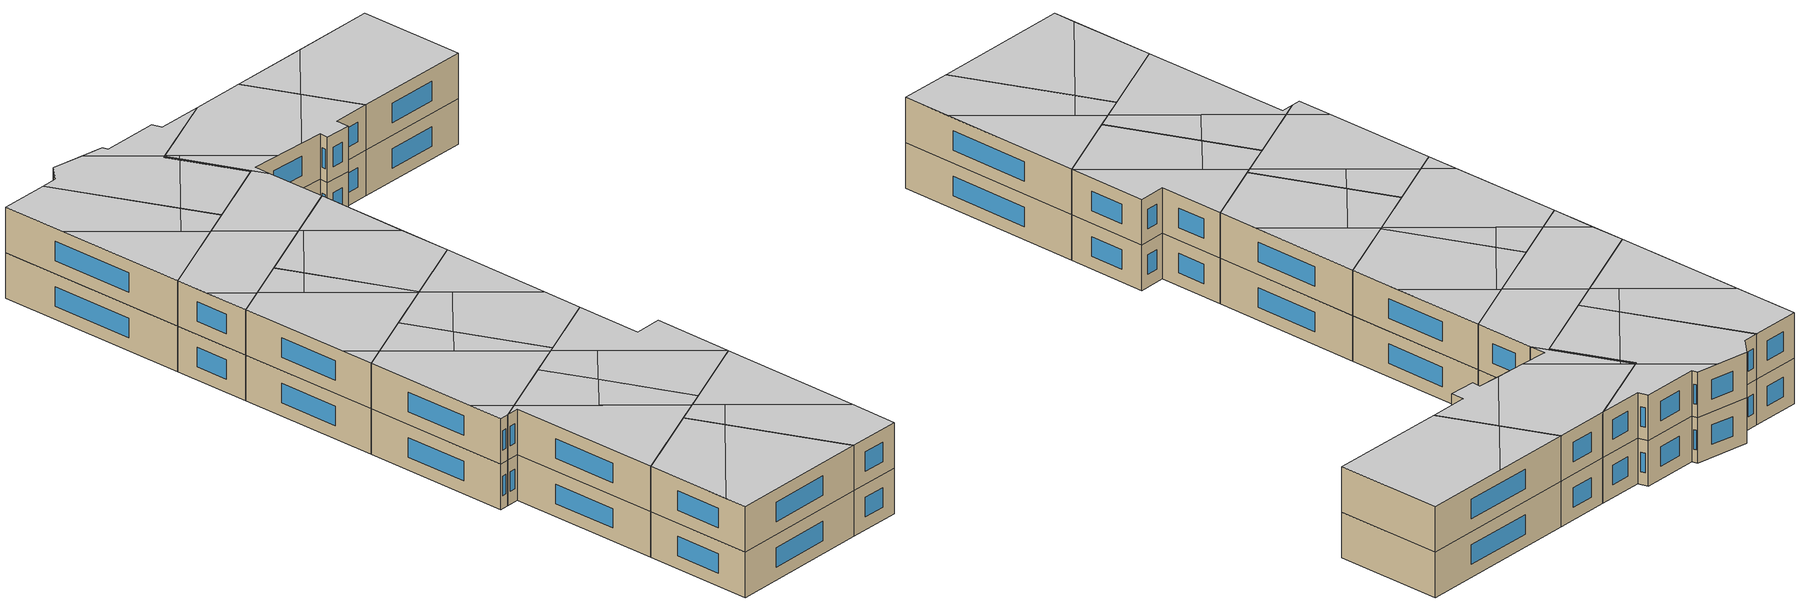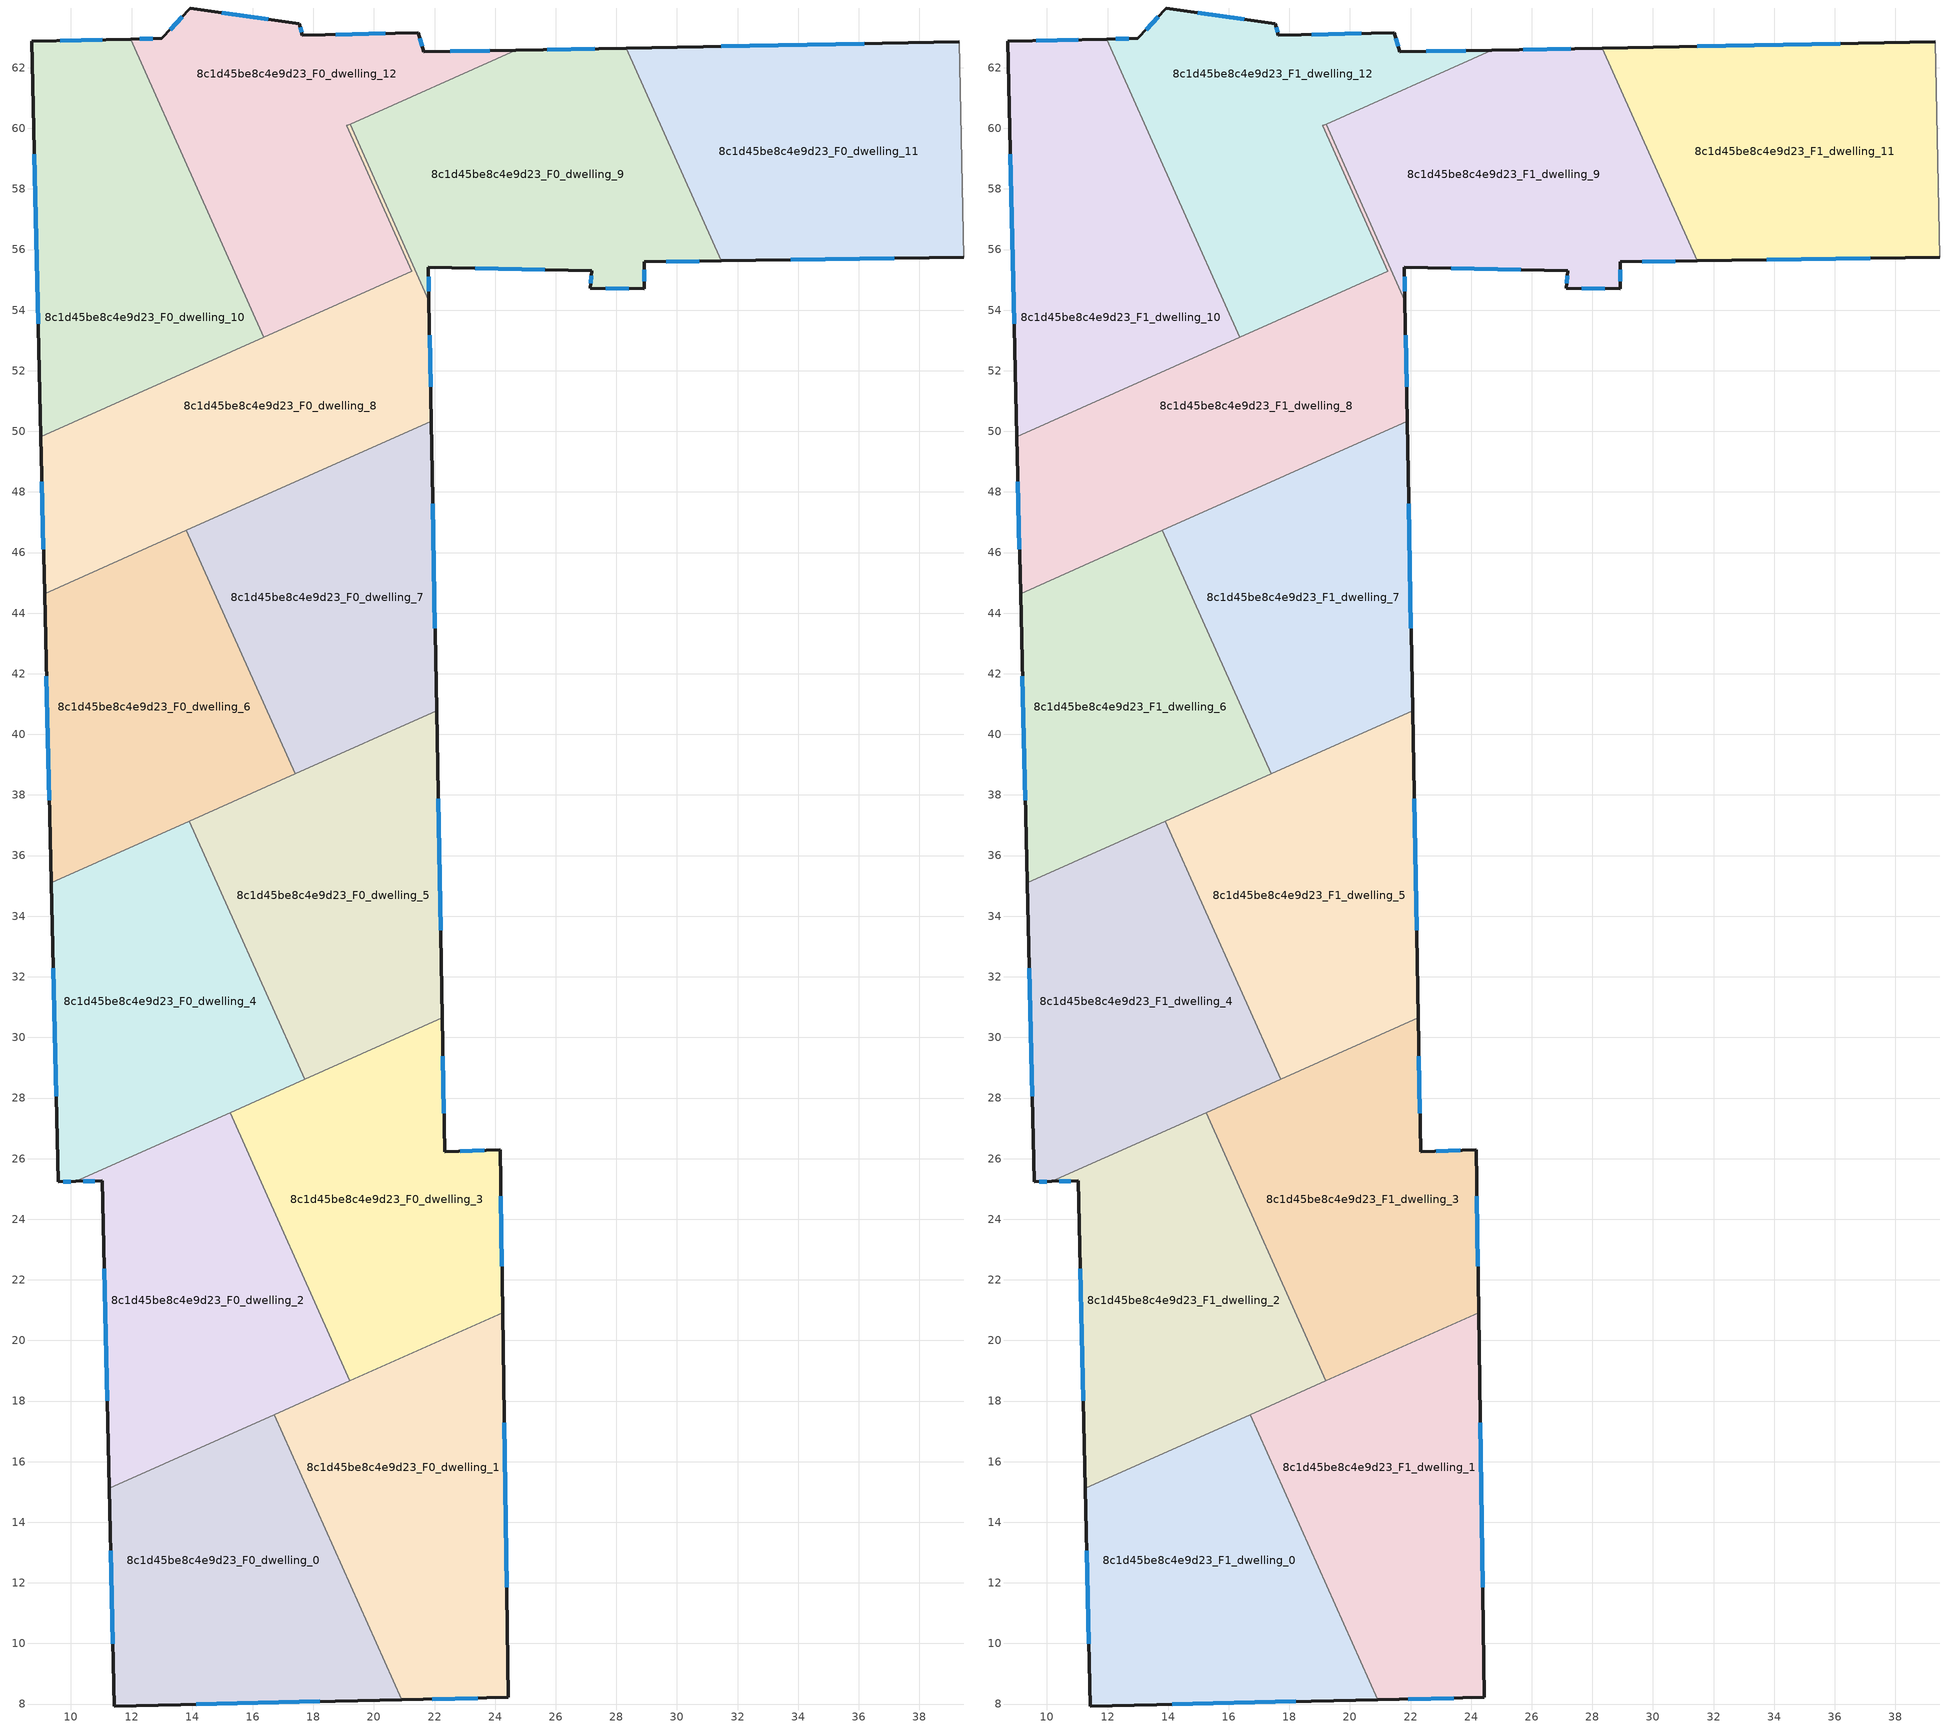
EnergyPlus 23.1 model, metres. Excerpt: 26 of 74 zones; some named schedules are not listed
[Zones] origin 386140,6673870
8c1d45be8c4e9d23_F0_dwelling_0
 floor ground (EU_floor_Construction): 16.71,17.55 20.91,8.14 11.43,7.93 11.27,15.12 z0
 wall outside (EU_wall_Construction): 11.27,15.12 11.43,7.93 20.91,8.14 z0:3
 wall to 8c1d45be8c4e9d23_F0_dwelling_1 (EU_wall_Construction): 20.91,8.14 16.71,17.55 z0:3
 wall to 8c1d45be8c4e9d23_F0_dwelling_2 (EU_wall_Construction): 16.71,17.55 11.27,15.12 z0:3
 window (EU_Window_Construction): 14.14,7.99 18.21,8.08 / 11.31,13.07 11.39,9.99 z0.86:2.14
8c1d45be8c4e9d23_F0_dwelling_1
 floor ground (EU_floor_Construction): 24.24,20.91 24.43,8.22 20.91,8.14 16.71,17.55 z0
 wall outside (EU_wall_Construction): 20.91,8.14 24.43,8.22 24.24,20.91 z0:3
 wall to 8c1d45be8c4e9d23_F0_dwelling_3 (EU_wall_Construction): 24.24,20.91 19.21,18.66 z0:3
 wall to 8c1d45be8c4e9d23_F0_dwelling_2 (EU_wall_Construction): 19.21,18.66 16.71,17.55 z0:3
 window (EU_Window_Construction): 21.92,8.17 23.43,8.2 / 24.38,11.85 24.3,17.29 z0.86:2.14
8c1d45be8c4e9d23_F0_dwelling_10
 floor ground (EU_floor_Construction): 11.97,62.95 16.37,53.1 9.01,49.82 8.71,62.87 z0
 wall outside (EU_wall_Construction): 11.97,62.95 8.71,62.87 9.01,49.82 z0:3
 wall to 8c1d45be8c4e9d23_F0_dwelling_12 (EU_wall_Construction): 16.37,53.1 11.97,62.95 z0:3
 wall to 8c1d45be8c4e9d23_F0_dwelling_8 (EU_wall_Construction): 9.01,49.82 16.37,53.1 z0:3
 window (EU_Window_Construction): 11.04,62.93 9.64,62.89 / 8.79,59.14 8.92,53.55 z0.86:2.14
8c1d45be8c4e9d23_F0_dwelling_11
 floor ground (EU_floor_Construction): 39.31,62.86 39.47,55.74 31.46,55.63 28.33,62.65 z0
 wall outside (EU_wall_Construction): 31.46,55.63 39.47,55.74 / 39.31,62.86 28.33,62.65 z0:3
 wall adiabatic (EU_wall_Construction): 39.47,55.74 39.31,62.86 z0:3
 wall to 8c1d45be8c4e9d23_F0_dwelling_9 (EU_wall_Construction): 28.33,62.65 31.46,55.63 z0:3
 window (EU_Window_Construction): 33.75,55.66 37.18,55.71 / 36.17,62.8 31.47,62.71 z0.86:2.14
8c1d45be8c4e9d23_F0_dwelling_12
 floor ground (EU_floor_Construction): 24.68,62.58 19.11,60.09 21.26,55.28 16.37,53.1 11.97,62.95 13,62.97 13.94,63.97 17.54,63.45 17.64,63.07 21.46,63.16 21.65,62.52 z0
 wall outside (EU_wall_Construction): 24.68,62.58 21.65,62.52 21.46,63.16 17.64,63.07 17.54,63.45 13.94,63.97 13,62.97 11.97,62.95 z0:3
 wall to 8c1d45be8c4e9d23_F0_dwelling_8 (EU_wall_Construction): 16.37,53.1 21.26,55.28 19.11,60.09 19.12,60.1 19.21,60.14 z0:3
 wall to 8c1d45be8c4e9d23_F0_dwelling_9 (EU_wall_Construction): 19.21,60.14 24.68,62.58 z0:3
 window (EU_Window_Construction): 21.6,62.7 21.52,62.97 / 23.82,62.56 22.52,62.54 / 12.71,62.96 12.27,62.95 / 13.67,63.69 13.27,63.25 / 16.51,63.6 14.97,63.82 / 17.61,63.18 17.57,63.34 / 20.37,63.13 18.73,63.09 z0.86:2.14
8c1d45be8c4e9d23_F0_dwelling_2
 floor ground (EU_floor_Construction): 15.25,27.52 19.21,18.66 11.27,15.12 11.03,25.26 10.16,25.25 z0
 wall outside (EU_wall_Construction): 10.16,25.25 11.03,25.26 11.27,15.12 z0:3
 wall to 8c1d45be8c4e9d23_F0_dwelling_3 (EU_wall_Construction): 19.21,18.66 15.25,27.52 z0:3
 wall to 8c1d45be8c4e9d23_F0_dwelling_4 (EU_wall_Construction): 15.25,27.52 10.16,25.25 z0:3
 window (EU_Window_Construction): 10.41,25.25 10.78,25.26 / 11.1,22.36 11.2,18.02 z0.86:2.14
8c1d45be8c4e9d23_F0_dwelling_3
 floor ground (EU_floor_Construction): 22.25,30.64 22.33,26.23 24.16,26.29 24.24,20.91 19.21,18.66 15.25,27.52 z0
 wall outside (EU_wall_Construction): 24.24,20.91 24.16,26.29 22.33,26.23 22.25,30.64 z0:3
 wall to 8c1d45be8c4e9d23_F0_dwelling_5 (EU_wall_Construction): 22.25,30.64 17.72,28.62 z0:3
 wall to 8c1d45be8c4e9d23_F0_dwelling_4 (EU_wall_Construction): 17.72,28.62 15.25,27.52 z0:3
 window (EU_Window_Construction): 22.31,27.49 22.27,29.38 / 23.64,26.27 22.85,26.24 / 24.22,22.45 24.19,24.75 z0.86:2.14
8c1d45be8c4e9d23_F0_dwelling_4
 floor ground (EU_floor_Construction): 13.91,37.14 17.72,28.62 10.16,25.25 9.58,25.23 9.35,35.1 z0
 wall outside (EU_wall_Construction): 9.35,35.1 9.58,25.23 10.16,25.25 z0:3
 wall to 8c1d45be8c4e9d23_F0_dwelling_5 (EU_wall_Construction): 17.72,28.62 13.91,37.14 z0:3
 wall to 8c1d45be8c4e9d23_F0_dwelling_6 (EU_wall_Construction): 13.91,37.14 9.35,35.1 z0:3
 window (EU_Window_Construction): 9.74,25.24 10,25.24 / 9.41,32.28 9.51,28.05 z0.86:2.14
8c1d45be8c4e9d23_F0_dwelling_5
 floor ground (EU_floor_Construction): 22.07,40.78 22.25,30.64 17.72,28.62 13.91,37.14 z0
 wall outside (EU_wall_Construction): 22.25,30.64 22.07,40.78 z0:3
 wall to 8c1d45be8c4e9d23_F0_dwelling_7 (EU_wall_Construction): 22.07,40.78 17.4,38.69 z0:3
 wall to 8c1d45be8c4e9d23_F0_dwelling_6 (EU_wall_Construction): 17.4,38.69 13.91,37.14 z0:3
 window (EU_Window_Construction): 22.2,33.54 22.12,37.88 z0.86:2.14
8c1d45be8c4e9d23_F0_dwelling_6
 floor ground (EU_floor_Construction): 13.81,46.73 17.4,38.69 9.35,35.1 9.13,44.64 z0
 wall outside (EU_wall_Construction): 9.13,44.64 9.35,35.1 z0:3
 wall to 8c1d45be8c4e9d23_F0_dwelling_7 (EU_wall_Construction): 17.4,38.69 13.81,46.73 z0:3
 wall to 8c1d45be8c4e9d23_F0_dwelling_8 (EU_wall_Construction): 13.81,46.73 9.13,44.64 z0:3
 window (EU_Window_Construction): 9.19,41.91 9.29,37.82 z0.86:2.14
8c1d45be8c4e9d23_F0_dwelling_7
 floor ground (EU_floor_Construction): 21.89,50.34 22.07,40.78 17.4,38.69 13.81,46.73 z0
 wall outside (EU_wall_Construction): 22.07,40.78 21.89,50.34 z0:3
 wall to 8c1d45be8c4e9d23_F0_dwelling_8 (EU_wall_Construction): 21.89,50.34 13.81,46.73 z0:3
 window (EU_Window_Construction): 22.02,43.51 21.94,47.6 z0.86:2.14
8c1d45be8c4e9d23_F0_dwelling_8
 floor ground (EU_floor_Construction): 19.21,60.14 21.82,54.3 21.89,50.34 9.13,44.64 9.01,49.82 21.26,55.28 19.11,60.09 19.12,60.1 z0
 wall outside (EU_wall_Construction): 9.01,49.82 9.13,44.64 / 21.89,50.34 21.82,54.3 z0:3
 wall to 8c1d45be8c4e9d23_F0_dwelling_9 (EU_wall_Construction): 21.82,54.3 19.21,60.14 z0:3
 window (EU_Window_Construction): 9.04,48.34 9.09,46.12 / 21.87,51.47 21.84,53.17 z0.86:2.14
8c1d45be8c4e9d23_F0_dwelling_9
 floor ground (EU_floor_Construction): 28.33,62.65 31.46,55.63 28.92,55.59 28.92,54.7 27.15,54.72 27.18,55.3 21.8,55.42 21.82,54.3 19.21,60.14 24.68,62.58 z0
 wall outside (EU_wall_Construction): 28.33,62.65 24.68,62.58 / 21.82,54.3 21.8,55.42 27.18,55.3 27.15,54.72 28.92,54.7 28.92,55.59 31.46,55.63 z0:3
 window (EU_Window_Construction): 27.29,62.63 25.72,62.6 / 29.64,55.6 30.73,55.62 / 28.92,54.96 28.92,55.34 / 27.65,54.72 28.42,54.71 / 27.17,55.14 27.16,54.89 / 23.34,55.39 25.64,55.34 / 21.81,54.62 21.8,55.1 z0.86:2.14
8c1d45be8c4e9d23_F1_dwelling_0
 floor to 8c1d45be8c4e9d23_F0_dwelling_0 (EU_floor_Construction): 16.71,17.55 20.91,8.14 11.43,7.93 11.27,15.12 z3
 wall outside (EU_wall_Construction): 11.27,15.12 11.43,7.93 20.91,8.14 z3:6
 wall to 8c1d45be8c4e9d23_F1_dwelling_1 (EU_wall_Construction): 20.91,8.14 16.71,17.55 z3:6
 wall to 8c1d45be8c4e9d23_F1_dwelling_2 (EU_wall_Construction): 16.71,17.55 11.27,15.12 z3:6
 window (EU_Window_Construction): 14.14,7.99 18.21,8.08 / 11.31,13.07 11.39,9.99 z3.86:5.14
 ceiling to 8c1d45be8c4e9d23_F2_dwelling_10 (EU_floor_Construction): 20.91,8.14 17.75,15.24 11.4,9.39 11.43,7.93 z6
 ceiling adiabatic (EU_roof_Construction): 17.75,15.24 16.71,17.55 11.27,15.12 11.4,9.39 z6
8c1d45be8c4e9d23_F1_dwelling_1
 floor to 8c1d45be8c4e9d23_F0_dwelling_1 (EU_floor_Construction): 24.24,20.91 24.43,8.22 20.91,8.14 16.71,17.55 z3
 wall outside (EU_wall_Construction): 20.91,8.14 24.43,8.22 24.24,20.91 z3:6
 wall to 8c1d45be8c4e9d23_F1_dwelling_3 (EU_wall_Construction): 24.24,20.91 19.21,18.66 z3:6
 wall to 8c1d45be8c4e9d23_F1_dwelling_2 (EU_wall_Construction): 19.21,18.66 16.71,17.55 z3:6
 window (EU_Window_Construction): 21.92,8.17 23.43,8.2 / 24.38,11.85 24.3,17.29 z3.86:5.14
 ceiling to 8c1d45be8c4e9d23_F2_dwelling_8 (EU_floor_Construction): 24.38,11.43 24.24,20.91 18.15,18.19 z6
 ceiling to 8c1d45be8c4e9d23_F2_dwelling_10 (EU_floor_Construction): 24.43,8.22 24.38,11.43 19.44,16.8 17.75,15.24 20.91,8.14 z6
 ceiling adiabatic (EU_roof_Construction): 19.44,16.8 18.15,18.19 16.71,17.55 17.75,15.24 z6
8c1d45be8c4e9d23_F1_dwelling_10
 floor to 8c1d45be8c4e9d23_F0_dwelling_10 (EU_floor_Construction): 11.97,62.95 16.37,53.1 9.01,49.82 8.71,62.87 z3
 wall outside (EU_wall_Construction): 11.97,62.95 8.71,62.87 9.01,49.82 z3:6
 wall to 8c1d45be8c4e9d23_F1_dwelling_12 (EU_wall_Construction): 16.37,53.1 11.97,62.95 z3:6
 wall to 8c1d45be8c4e9d23_F1_dwelling_8 (EU_wall_Construction): 9.01,49.82 16.37,53.1 z3:6
 window (EU_Window_Construction): 11.04,62.93 9.64,62.89 / 8.79,59.14 8.92,53.55 z3.86:5.14
 ceiling to 8c1d45be8c4e9d23_F2_dwelling_3 (EU_floor_Construction): 15.35,55.38 11.97,62.95 8.71,62.87 8.81,58.53 13.38,53.57 z6
 ceiling to 8c1d45be8c4e9d23_F2_dwelling_2 (EU_floor_Construction): 16.37,53.1 15.35,55.38 13.38,53.57 14.56,52.29 z6
 ceiling adiabatic (EU_roof_Construction): 14.56,52.29 8.81,58.53 9.01,49.82 z6
8c1d45be8c4e9d23_F1_dwelling_11
 floor to 8c1d45be8c4e9d23_F0_dwelling_11 (EU_floor_Construction): 39.31,62.86 39.47,55.74 31.46,55.63 28.33,62.65 z3
 wall outside (EU_wall_Construction): 31.46,55.63 39.47,55.74 / 39.31,62.86 28.33,62.65 z3:6
 wall adiabatic (EU_wall_Construction): 39.47,55.74 39.31,62.86 z3:6
 wall to 8c1d45be8c4e9d23_F1_dwelling_9 (EU_wall_Construction): 28.33,62.65 31.46,55.63 z3:6
 window (EU_Window_Construction): 33.75,55.66 37.18,55.71 / 36.17,62.8 31.47,62.71 z3.86:5.14
 ceiling to 8c1d45be8c4e9d23_F2_dwelling_0 (EU_floor_Construction): 39.47,55.74 39.31,62.86 33.67,62.75 29.85,59.23 31.46,55.63 z6
 ceiling to 8c1d45be8c4e9d23_F2_dwelling_1 (EU_floor_Construction): 33.67,62.75 28.33,62.65 29.85,59.23 z6
8c1d45be8c4e9d23_F1_dwelling_12
 floor to 8c1d45be8c4e9d23_F0_dwelling_12 (EU_floor_Construction): 24.68,62.58 19.11,60.09 21.26,55.28 16.37,53.1 11.97,62.95 13,62.97 13.94,63.97 17.54,63.45 17.64,63.07 21.46,63.16 21.65,62.52 z3
 wall outside (EU_wall_Construction): 24.68,62.58 21.65,62.52 21.46,63.16 17.64,63.07 17.54,63.45 13.94,63.97 13,62.97 11.97,62.95 z3:6
 wall to 8c1d45be8c4e9d23_F1_dwelling_8 (EU_wall_Construction): 16.37,53.1 21.26,55.28 19.11,60.09 19.12,60.1 19.21,60.14 z3:6
 wall to 8c1d45be8c4e9d23_F1_dwelling_9 (EU_wall_Construction): 19.21,60.14 24.68,62.58 z3:6
 window (EU_Window_Construction): 21.6,62.7 21.52,62.97 / 23.82,62.56 22.52,62.54 / 12.71,62.96 12.27,62.95 / 13.67,63.69 13.27,63.25 / 16.51,63.6 14.97,63.82 / 17.61,63.18 17.57,63.34 / 20.37,63.13 18.73,63.09 z3.86:5.14
 ceiling to 8c1d45be8c4e9d23_F2_dwelling_3 (EU_floor_Construction): 19.5,59.21 19.11,60.09 19.26,60.16 16.03,63.67 13.94,63.97 13,62.97 11.97,62.95 15.35,55.38 z6
 ceiling to 8c1d45be8c4e9d23_F2_dwelling_2 (EU_floor_Construction): 21.26,55.28 19.5,59.21 15.35,55.38 16.37,53.1 z6
 ceiling to 8c1d45be8c4e9d23_F2_dwelling_1 (EU_floor_Construction): 24.68,62.58 21.65,62.52 21.46,63.16 17.64,63.07 17.54,63.45 16.03,63.67 19.26,60.16 z6
8c1d45be8c4e9d23_F1_dwelling_2
 floor to 8c1d45be8c4e9d23_F0_dwelling_2 (EU_floor_Construction): 15.25,27.52 19.21,18.66 11.27,15.12 11.03,25.26 10.16,25.25 z3
 wall outside (EU_wall_Construction): 10.16,25.25 11.03,25.26 11.27,15.12 z3:6
 wall to 8c1d45be8c4e9d23_F1_dwelling_3 (EU_wall_Construction): 19.21,18.66 15.25,27.52 z3:6
 wall to 8c1d45be8c4e9d23_F1_dwelling_4 (EU_wall_Construction): 15.25,27.52 10.16,25.25 z3:6
 window (EU_Window_Construction): 10.41,25.25 10.78,25.26 / 11.1,22.36 11.2,18.02 z3.86:5.14
 ceiling adiabatic (EU_roof_Construction): 18.15,18.19 11.22,25.72 10.16,25.25 11.03,25.26 11.27,15.12 z6
 ceiling to 8c1d45be8c4e9d23_F2_dwelling_9 (EU_floor_Construction): 16.74,24.19 15.25,27.52 11.22,25.72 14.51,22.14 z6
 ceiling to 8c1d45be8c4e9d23_F2_dwelling_8 (EU_floor_Construction): 19.21,18.66 16.74,24.19 14.51,22.14 18.15,18.19 z6
8c1d45be8c4e9d23_F1_dwelling_3
 floor to 8c1d45be8c4e9d23_F0_dwelling_3 (EU_floor_Construction): 22.25,30.64 22.33,26.23 24.16,26.29 24.24,20.91 19.21,18.66 15.25,27.52 z3
 wall outside (EU_wall_Construction): 24.24,20.91 24.16,26.29 22.33,26.23 22.25,30.64 z3:6
 wall to 8c1d45be8c4e9d23_F1_dwelling_5 (EU_wall_Construction): 22.25,30.64 17.72,28.62 z3:6
 wall to 8c1d45be8c4e9d23_F1_dwelling_4 (EU_wall_Construction): 17.72,28.62 15.25,27.52 z3:6
 window (EU_Window_Construction): 22.31,27.49 22.27,29.38 / 23.64,26.27 22.85,26.24 / 24.22,22.45 24.19,24.75 z3.86:5.14
 ceiling to 8c1d45be8c4e9d23_F2_dwelling_6 (EU_floor_Construction): 24.24,21.01 24.16,26.29 22.33,26.23 22.25,30.64 17.37,28.46 z6
 ceiling to 8c1d45be8c4e9d23_F2_dwelling_8 (EU_floor_Construction): 24.24,20.91 24.24,21.01 19.21,26.47 16.74,24.19 19.21,18.66 z6
 ceiling to 8c1d45be8c4e9d23_F2_dwelling_9 (EU_floor_Construction): 19.21,26.47 17.37,28.46 15.25,27.52 16.74,24.19 z6
8c1d45be8c4e9d23_F1_dwelling_4
 floor to 8c1d45be8c4e9d23_F0_dwelling_4 (EU_floor_Construction): 13.91,37.14 17.72,28.62 10.16,25.25 9.58,25.23 9.35,35.1 z3
 wall outside (EU_wall_Construction): 9.35,35.1 9.58,25.23 10.16,25.25 z3:6
 wall to 8c1d45be8c4e9d23_F1_dwelling_5 (EU_wall_Construction): 17.72,28.62 13.91,37.14 z3:6
 wall to 8c1d45be8c4e9d23_F1_dwelling_6 (EU_wall_Construction): 13.91,37.14 9.35,35.1 z3:6
 window (EU_Window_Construction): 9.74,25.24 10,25.24 / 9.41,32.28 9.51,28.05 z3.86:5.14
 ceiling to 8c1d45be8c4e9d23_F2_dwelling_9 (EU_floor_Construction): 17.37,28.46 10.7,35.7 9.35,35.1 9.52,27.56 11.22,25.72 z6
 ceiling to 8c1d45be8c4e9d23_F2_dwelling_7 (EU_floor_Construction): 15.27,34.1 13.91,37.14 10.7,35.7 13.6,32.56 z6
 ceiling to 8c1d45be8c4e9d23_F2_dwelling_6 (EU_floor_Construction): 17.72,28.62 15.27,34.1 13.6,32.56 17.37,28.46 z6
 ceiling to 8c1d45be8c4e9d23_F2_dwelling_11 (EU_floor_Construction): 11.22,25.72 9.52,27.56 9.58,25.23 10.16,25.25 z6
8c1d45be8c4e9d23_F1_dwelling_5
 floor to 8c1d45be8c4e9d23_F0_dwelling_5 (EU_floor_Construction): 22.07,40.78 22.25,30.64 17.72,28.62 13.91,37.14 z3
 wall outside (EU_wall_Construction): 22.25,30.64 22.07,40.78 z3:6
 wall to 8c1d45be8c4e9d23_F1_dwelling_7 (EU_wall_Construction): 22.07,40.78 17.4,38.69 z3:6
 wall to 8c1d45be8c4e9d23_F1_dwelling_6 (EU_wall_Construction): 17.4,38.69 13.91,37.14 z3:6
 window (EU_Window_Construction): 22.2,33.54 22.12,37.88 z3.86:5.14
 ceiling to 8c1d45be8c4e9d23_F2_dwelling_6 (EU_floor_Construction): 22.25,30.64 22.2,33.34 18.64,37.2 15.27,34.1 17.72,28.62 z6
 ceiling to 8c1d45be8c4e9d23_F2_dwelling_4 (EU_floor_Construction): 22.2,33.34 22.06,40.77 17.31,38.65 z6
 ceiling to 8c1d45be8c4e9d23_F2_dwelling_7 (EU_floor_Construction): 18.64,37.2 17.31,38.65 13.91,37.14 15.27,34.1 z6
8c1d45be8c4e9d23_F1_dwelling_6
 floor to 8c1d45be8c4e9d23_F0_dwelling_6 (EU_floor_Construction): 13.81,46.73 17.4,38.69 9.35,35.1 9.13,44.64 z3
 wall outside (EU_wall_Construction): 9.13,44.64 9.35,35.1 z3:6
 wall to 8c1d45be8c4e9d23_F1_dwelling_7 (EU_wall_Construction): 17.4,38.69 13.81,46.73 z3:6
 wall to 8c1d45be8c4e9d23_F1_dwelling_8 (EU_wall_Construction): 13.81,46.73 9.13,44.64 z3:6
 window (EU_Window_Construction): 9.19,41.91 9.29,37.82 z3.86:5.14
 ceiling to 8c1d45be8c4e9d23_F2_dwelling_7 (EU_floor_Construction): 17.31,38.65 11.01,45.48 9.13,44.64 9.3,37.22 10.7,35.7 z6
 ceiling to 8c1d45be8c4e9d23_F2_dwelling_9 (EU_floor_Construction): 10.7,35.7 9.3,37.22 9.35,35.1 z6
 ceiling to 8c1d45be8c4e9d23_F2_dwelling_4 (EU_floor_Construction): 17.4,38.69 14.57,45.05 12.86,43.47 17.31,38.65 z6
 ceiling adiabatic (EU_roof_Construction): 14.57,45.05 13.81,46.73 11.01,45.48 12.86,43.47 z6
8c1d45be8c4e9d23_F1_dwelling_7
 floor to 8c1d45be8c4e9d23_F0_dwelling_7 (EU_floor_Construction): 21.89,50.34 22.07,40.78 17.4,38.69 13.81,46.73 z3
 wall outside (EU_wall_Construction): 22.07,40.78 21.89,50.34 z3:6
 wall to 8c1d45be8c4e9d23_F1_dwelling_8 (EU_wall_Construction): 21.89,50.34 13.81,46.73 z3:6
 window (EU_Window_Construction): 22.02,43.51 21.94,47.6 z3.86:5.14
 ceiling to 8c1d45be8c4e9d23_F2_dwelling_4 (EU_floor_Construction): 22.06,40.77 22,44.22 18.17,48.37 14.57,45.05 17.4,38.69 z6
 ceiling to 8c1d45be8c4e9d23_F2_dwelling_5 (EU_floor_Construction): 18.17,48.37 17.97,48.59 13.81,46.73 14.57,45.05 z6
 ceiling to 8c1d45be8c4e9d23_F2_dwelling_2 (EU_floor_Construction): 22,44.22 21.89,50.34 17.97,48.59 z6
8c1d45be8c4e9d23_F1_dwelling_8
 floor to 8c1d45be8c4e9d23_F0_dwelling_8 (EU_floor_Construction): 19.21,60.14 21.82,54.3 21.89,50.34 9.13,44.64 9.01,49.82 21.26,55.28 19.11,60.09 19.12,60.1 z3
 wall outside (EU_wall_Construction): 9.01,49.82 9.13,44.64 / 21.89,50.34 21.82,54.3 z3:6
 wall to 8c1d45be8c4e9d23_F1_dwelling_9 (EU_wall_Construction): 21.82,54.3 19.21,60.14 z3:6
 window (EU_Window_Construction): 9.04,48.34 9.09,46.12 / 21.87,51.47 21.84,53.17 z3.86:5.14
 ceiling to 8c1d45be8c4e9d23_F2_dwelling_5 (EU_floor_Construction): 17.97,48.59 14.56,52.29 9.01,49.82 9.06,47.6 11.01,45.48 z6
 ceiling to 8c1d45be8c4e9d23_F2_dwelling_2 (EU_floor_Construction): 21.89,50.34 21.82,54.3 19.59,59.29 19.5,59.21 21.26,55.28 14.56,52.29 17.97,48.59 z6
 ceiling to 8c1d45be8c4e9d23_F2_dwelling_7 (EU_floor_Construction): 11.01,45.48 9.06,47.6 9.13,44.64 z6
 ceiling to 8c1d45be8c4e9d23_F2_dwelling_3 (EU_floor_Construction): 19.59,59.29 19.21,60.14 19.11,60.09 19.5,59.21 z6
8c1d45be8c4e9d23_F1_dwelling_9
 floor to 8c1d45be8c4e9d23_F0_dwelling_9 (EU_floor_Construction): 28.33,62.65 31.46,55.63 28.92,55.59 28.92,54.7 27.15,54.72 27.18,55.3 21.8,55.42 21.82,54.3 19.21,60.14 24.68,62.58 z3
 wall outside (EU_wall_Construction): 28.33,62.65 24.68,62.58 / 21.82,54.3 21.8,55.42 27.18,55.3 27.15,54.72 28.92,54.7 28.92,55.59 31.46,55.63 z3:6
 window (EU_Window_Construction): 27.29,62.63 25.72,62.6 / 29.64,55.6 30.73,55.62 / 28.92,54.96 28.92,55.34 / 27.65,54.72 28.42,54.71 / 27.17,55.14 27.16,54.89 / 23.34,55.39 25.64,55.34 / 21.81,54.62 21.8,55.1 z3.86:5.14
 ceiling to 8c1d45be8c4e9d23_F2_dwelling_1 (EU_floor_Construction): 29.85,59.23 28.33,62.65 24.68,62.58 19.26,60.16 23.67,55.38 25.63,55.34 z6
 ceiling to 8c1d45be8c4e9d23_F2_dwelling_0 (EU_floor_Construction): 31.46,55.63 29.85,59.23 25.63,55.34 27.18,55.3 27.15,54.72 28.92,54.7 28.92,55.59 z6
 ceiling to 8c1d45be8c4e9d23_F2_dwelling_2 (EU_floor_Construction): 23.67,55.38 19.85,59.53 19.59,59.29 21.82,54.3 21.8,55.42 z6
 ceiling to 8c1d45be8c4e9d23_F2_dwelling_3 (EU_floor_Construction): 19.85,59.53 19.26,60.16 19.21,60.14 19.59,59.29 z6
[Building]
EU S2 Campaign: North Axis=0; Terrain=City; Solar Distribution=FullExterior
[Site:Location]
Helsinki-Vantaa.AP: Latitude=60.317; Longitude=24.963; Time Zone=2; Elevation=54.6
[SizingPeriod:WeatherFileDays]
AnnualSizingPeriod: Begin Month=1; Begin Day of Month=1; End Month=12; End Day of Month=31; Day of Week for Start Day=Monday; Use Weather File Daylight Saving Period=No; Use Weather File Rain and Snow Indicators=No
[MATERIAL]
EU_InternalMass_Material: Roughness=MediumRough; Thickness=0.1; Conductivity=1; Density=1800; Specific Heat=900; Thermal Absorptance=0.9; Solar Absorptance=0.7; Visible Absorptance=0.7
[MATERIAL:NOMASS] Roughness=MediumRough; Thermal Absorptance=0.9; Solar Absorptance=0.7; Visible Absorptance=0.7
Name | Thermal Resistance
EU_wall_NoMass | 1.10183
EU_roof_NoMass; EU_floor_NoMass | 1.70606
[WINDOWMATERIAL:SIMPLEGLAZINGSYSTEM]
EU_Window_SimpleGlazing: UFactor=3.11035; Solar Heat Gain Coefficient=0.8; Visible Transmittance=0.8
[CONSTRUCTION]
EU_wall_Construction: EU_wall_NoMass
EU_roof_Construction: EU_roof_NoMass
EU_floor_Construction: EU_floor_NoMass
EU_Window_Construction: EU_Window_SimpleGlazing
EU_InternalMass_Construction: EU_InternalMass_Material
[ZONE] Type=1; Multiplier=1; Ceiling Height=autocalculate; Floor Area=autocalculate; Part of Total Floor Area=Yes
Name | Volume
8c1d45be8c4e9d23_F0_dwelling_0; 8c1d45be8c4e9d23_F1_dwelling_0 | 194.412
8c1d45be8c4e9d23_F0_dwelling_1; 8c1d45be8c4e9d23_F1_dwelling_1 | 194.404
8c1d45be8c4e9d23_F0_dwelling_10; 8c1d45be8c4e9d23_F1_dwelling_10 | 194.399
8c1d45be8c4e9d23_F0_dwelling_11; 8c1d45be8c4e9d23_F1_dwelling_11 | 202.076
8c1d45be8c4e9d23_F0_dwelling_12; 8c1d45be8c4e9d23_F1_dwelling_12; 8c1d45be8c4e9d23_F0_dwelling_2; 8c1d45be8c4e9d23_F1_dwelling_2 | 194.424
8c1d45be8c4e9d23_F0_dwelling_3; 8c1d45be8c4e9d23_F1_dwelling_3; 8c1d45be8c4e9d23_F0_dwelling_5; 8c1d45be8c4e9d23_F1_dwelling_5 | 194.402
8c1d45be8c4e9d23_F0_dwelling_4; 8c1d45be8c4e9d23_F1_dwelling_4 | 194.393
8c1d45be8c4e9d23_F0_dwelling_6; 8c1d45be8c4e9d23_F1_dwelling_6 | 184.181
8c1d45be8c4e9d23_F0_dwelling_7; 8c1d45be8c4e9d23_F1_dwelling_7 | 184.189
8c1d45be8c4e9d23_F0_dwelling_8; 8c1d45be8c4e9d23_F1_dwelling_8 | 201.46
8c1d45be8c4e9d23_F0_dwelling_9; 8c1d45be8c4e9d23_F1_dwelling_9 | 200.158
[INTERNALMASS] Construction=EU_InternalMass_Construction
Name | Zone or ZoneList | Surface Area
8c1d45be8c4e9d23_F0_dwelling_0_EU_InternalMass | 8c1d45be8c4e9d23_F0_dwelling_0 | 64.8029
8c1d45be8c4e9d23_F0_dwelling_1_EU_InternalMass | 8c1d45be8c4e9d23_F0_dwelling_1 | 64.7977
8c1d45be8c4e9d23_F0_dwelling_2_EU_InternalMass | 8c1d45be8c4e9d23_F0_dwelling_2 | 64.8096
8c1d45be8c4e9d23_F0_dwelling_3_EU_InternalMass | 8c1d45be8c4e9d23_F0_dwelling_3 | 64.7999
8c1d45be8c4e9d23_F0_dwelling_4_EU_InternalMass | 8c1d45be8c4e9d23_F0_dwelling_4 | 64.7962
8c1d45be8c4e9d23_F0_dwelling_5_EU_InternalMass | 8c1d45be8c4e9d23_F0_dwelling_5 | 64.799
8c1d45be8c4e9d23_F0_dwelling_6_EU_InternalMass | 8c1d45be8c4e9d23_F0_dwelling_6 | 61.3951
8c1d45be8c4e9d23_F0_dwelling_7_EU_InternalMass | 8c1d45be8c4e9d23_F0_dwelling_7 | 61.3983
8c1d45be8c4e9d23_F0_dwelling_8_EU_InternalMass | 8c1d45be8c4e9d23_F0_dwelling_8 | 67.1582
8c1d45be8c4e9d23_F0_dwelling_9_EU_InternalMass | 8c1d45be8c4e9d23_F0_dwelling_9 | 66.7189
8c1d45be8c4e9d23_F0_dwelling_10_EU_InternalMass | 8c1d45be8c4e9d23_F0_dwelling_10 | 64.7986
8c1d45be8c4e9d23_F0_dwelling_11_EU_InternalMass | 8c1d45be8c4e9d23_F0_dwelling_11 | 67.3581
8c1d45be8c4e9d23_F0_dwelling_12_EU_InternalMass | 8c1d45be8c4e9d23_F0_dwelling_12 | 64.8076
8c1d45be8c4e9d23_F1_dwelling_0_EU_InternalMass | 8c1d45be8c4e9d23_F1_dwelling_0 | 64.8029
8c1d45be8c4e9d23_F1_dwelling_1_EU_InternalMass | 8c1d45be8c4e9d23_F1_dwelling_1 | 64.7977
8c1d45be8c4e9d23_F1_dwelling_2_EU_InternalMass | 8c1d45be8c4e9d23_F1_dwelling_2 | 64.8096
8c1d45be8c4e9d23_F1_dwelling_3_EU_InternalMass | 8c1d45be8c4e9d23_F1_dwelling_3 | 64.7999
8c1d45be8c4e9d23_F1_dwelling_4_EU_InternalMass | 8c1d45be8c4e9d23_F1_dwelling_4 | 64.7962
8c1d45be8c4e9d23_F1_dwelling_5_EU_InternalMass | 8c1d45be8c4e9d23_F1_dwelling_5 | 64.799
8c1d45be8c4e9d23_F1_dwelling_6_EU_InternalMass | 8c1d45be8c4e9d23_F1_dwelling_6 | 61.3951
8c1d45be8c4e9d23_F1_dwelling_7_EU_InternalMass | 8c1d45be8c4e9d23_F1_dwelling_7 | 61.3983
8c1d45be8c4e9d23_F1_dwelling_8_EU_InternalMass | 8c1d45be8c4e9d23_F1_dwelling_8 | 67.1582
8c1d45be8c4e9d23_F1_dwelling_9_EU_InternalMass | 8c1d45be8c4e9d23_F1_dwelling_9 | 66.7189
8c1d45be8c4e9d23_F1_dwelling_10_EU_InternalMass | 8c1d45be8c4e9d23_F1_dwelling_10 | 64.7986
8c1d45be8c4e9d23_F1_dwelling_11_EU_InternalMass | 8c1d45be8c4e9d23_F1_dwelling_11 | 67.3581
8c1d45be8c4e9d23_F1_dwelling_12_EU_InternalMass | 8c1d45be8c4e9d23_F1_dwelling_12 | 64.8076
[OTHEREQUIPMENT] Fuel Type=Electricity; Design Level Calculation Method=Watts/Area; Power per Zone Floor Area=1; Fraction Latent=0; Fraction Radiant=0; Fraction Lost=0; Carbon Dioxide Generation Rate=0; EndUse Subcategory=EU_Step8_InternalGains
Name | Zone or ZoneList or Space or SpaceList | Schedule
EU_Step8_InternalGain_8c1d45be8c4e9d23_F0_dwelling_0_f000 | 8c1d45be8c4e9d23_F0_dwelling_0 | EU_Step8_GainSchedule_8c1d45be8c4e9d23_F0_dwelling_0_f000
EU_Step8_InternalGain_8c1d45be8c4e9d23_F0_dwelling_1_f000 | 8c1d45be8c4e9d23_F0_dwelling_1 | EU_Step8_GainSchedule_8c1d45be8c4e9d23_F0_dwelling_1_f000
EU_Step8_InternalGain_8c1d45be8c4e9d23_F0_dwelling_2_f000 | 8c1d45be8c4e9d23_F0_dwelling_2 | EU_Step8_GainSchedule_8c1d45be8c4e9d23_F0_dwelling_2_f000
EU_Step8_InternalGain_8c1d45be8c4e9d23_F0_dwelling_3_f000 | 8c1d45be8c4e9d23_F0_dwelling_3 | EU_Step8_GainSchedule_8c1d45be8c4e9d23_F0_dwelling_3_f000
EU_Step8_InternalGain_8c1d45be8c4e9d23_F0_dwelling_4_f000 | 8c1d45be8c4e9d23_F0_dwelling_4 | EU_Step8_GainSchedule_8c1d45be8c4e9d23_F0_dwelling_4_f000
EU_Step8_InternalGain_8c1d45be8c4e9d23_F0_dwelling_5_f000 | 8c1d45be8c4e9d23_F0_dwelling_5 | EU_Step8_GainSchedule_8c1d45be8c4e9d23_F0_dwelling_5_f000
EU_Step8_InternalGain_8c1d45be8c4e9d23_F0_dwelling_6_f000 | 8c1d45be8c4e9d23_F0_dwelling_6 | EU_Step8_GainSchedule_8c1d45be8c4e9d23_F0_dwelling_6_f000
EU_Step8_InternalGain_8c1d45be8c4e9d23_F0_dwelling_7_f000 | 8c1d45be8c4e9d23_F0_dwelling_7 | EU_Step8_GainSchedule_8c1d45be8c4e9d23_F0_dwelling_7_f000
EU_Step8_InternalGain_8c1d45be8c4e9d23_F0_dwelling_8_f000 | 8c1d45be8c4e9d23_F0_dwelling_8 | EU_Step8_GainSchedule_8c1d45be8c4e9d23_F0_dwelling_8_f000
EU_Step8_InternalGain_8c1d45be8c4e9d23_F0_dwelling_9_f000 | 8c1d45be8c4e9d23_F0_dwelling_9 | EU_Step8_GainSchedule_8c1d45be8c4e9d23_F0_dwelling_9_f000
EU_Step8_InternalGain_8c1d45be8c4e9d23_F0_dwelling_10_f000 | 8c1d45be8c4e9d23_F0_dwelling_10 | EU_Step8_GainSchedule_8c1d45be8c4e9d23_F0_dwelling_10_f000
EU_Step8_InternalGain_8c1d45be8c4e9d23_F0_dwelling_11_f000 | 8c1d45be8c4e9d23_F0_dwelling_11 | EU_Step8_GainSchedule_8c1d45be8c4e9d23_F0_dwelling_11_f000
EU_Step8_InternalGain_8c1d45be8c4e9d23_F0_dwelling_12_f000 | 8c1d45be8c4e9d23_F0_dwelling_12 | EU_Step8_GainSchedule_8c1d45be8c4e9d23_F0_dwelling_12_f000
EU_Step8_InternalGain_8c1d45be8c4e9d23_F1_dwelling_0_f000 | 8c1d45be8c4e9d23_F1_dwelling_0 | EU_Step8_GainSchedule_8c1d45be8c4e9d23_F1_dwelling_0_f000
EU_Step8_InternalGain_8c1d45be8c4e9d23_F1_dwelling_1_f000 | 8c1d45be8c4e9d23_F1_dwelling_1 | EU_Step8_GainSchedule_8c1d45be8c4e9d23_F1_dwelling_1_f000
EU_Step8_InternalGain_8c1d45be8c4e9d23_F1_dwelling_2_f000 | 8c1d45be8c4e9d23_F1_dwelling_2 | EU_Step8_GainSchedule_8c1d45be8c4e9d23_F1_dwelling_2_f000
EU_Step8_InternalGain_8c1d45be8c4e9d23_F1_dwelling_3_f000 | 8c1d45be8c4e9d23_F1_dwelling_3 | EU_Step8_GainSchedule_8c1d45be8c4e9d23_F1_dwelling_3_f000
EU_Step8_InternalGain_8c1d45be8c4e9d23_F1_dwelling_4_f000 | 8c1d45be8c4e9d23_F1_dwelling_4 | EU_Step8_GainSchedule_8c1d45be8c4e9d23_F1_dwelling_4_f000
EU_Step8_InternalGain_8c1d45be8c4e9d23_F1_dwelling_5_f000 | 8c1d45be8c4e9d23_F1_dwelling_5 | EU_Step8_GainSchedule_8c1d45be8c4e9d23_F1_dwelling_5_f000
EU_Step8_InternalGain_8c1d45be8c4e9d23_F1_dwelling_6_f000 | 8c1d45be8c4e9d23_F1_dwelling_6 | EU_Step8_GainSchedule_8c1d45be8c4e9d23_F1_dwelling_6_f000
EU_Step8_InternalGain_8c1d45be8c4e9d23_F1_dwelling_7_f000 | 8c1d45be8c4e9d23_F1_dwelling_7 | EU_Step8_GainSchedule_8c1d45be8c4e9d23_F1_dwelling_7_f000
EU_Step8_InternalGain_8c1d45be8c4e9d23_F1_dwelling_8_f000 | 8c1d45be8c4e9d23_F1_dwelling_8 | EU_Step8_GainSchedule_8c1d45be8c4e9d23_F1_dwelling_8_f000
EU_Step8_InternalGain_8c1d45be8c4e9d23_F1_dwelling_9_f000 | 8c1d45be8c4e9d23_F1_dwelling_9 | EU_Step8_GainSchedule_8c1d45be8c4e9d23_F1_dwelling_9_f000
EU_Step8_InternalGain_8c1d45be8c4e9d23_F1_dwelling_10_f000 | 8c1d45be8c4e9d23_F1_dwelling_10 | EU_Step8_GainSchedule_8c1d45be8c4e9d23_F1_dwelling_10_f000
EU_Step8_InternalGain_8c1d45be8c4e9d23_F1_dwelling_11_f000 | 8c1d45be8c4e9d23_F1_dwelling_11 | EU_Step8_GainSchedule_8c1d45be8c4e9d23_F1_dwelling_11_f000
EU_Step8_InternalGain_8c1d45be8c4e9d23_F1_dwelling_12_f000 | 8c1d45be8c4e9d23_F1_dwelling_12 | EU_Step8_GainSchedule_8c1d45be8c4e9d23_F1_dwelling_12_f000
[ZONEVENTILATION:DESIGNFLOWRATE] Schedule=EU_AlwaysOn; Design Flow Rate Calculation Method=AirChanges/Hour; Air Changes per Hour=0.756316; Ventilation Type=Natural; Fan Pressure Rise=0; Fan Total Efficiency=1; Constant Term Coefficient=1; Temperature Term Coefficient=0; Velocity Term Coefficient=0; Velocity Squared Term Coefficient=0; Minimum Indoor Temperature=-100; Maximum Indoor Temperature=100; Delta Temperature=-100; Minimum Outdoor Temperature=-100; Maximum Outdoor Temperature=100; Maximum Wind Speed=40
Name | Zone or ZoneList or Space or SpaceList
EU_ConstantAir_8c1d45be8c4e9d23_F0_dwelling_0 | 8c1d45be8c4e9d23_F0_dwelling_0
EU_ConstantAir_8c1d45be8c4e9d23_F0_dwelling_1 | 8c1d45be8c4e9d23_F0_dwelling_1
EU_ConstantAir_8c1d45be8c4e9d23_F0_dwelling_2 | 8c1d45be8c4e9d23_F0_dwelling_2
EU_ConstantAir_8c1d45be8c4e9d23_F0_dwelling_3 | 8c1d45be8c4e9d23_F0_dwelling_3
EU_ConstantAir_8c1d45be8c4e9d23_F0_dwelling_4 | 8c1d45be8c4e9d23_F0_dwelling_4
EU_ConstantAir_8c1d45be8c4e9d23_F0_dwelling_5 | 8c1d45be8c4e9d23_F0_dwelling_5
EU_ConstantAir_8c1d45be8c4e9d23_F0_dwelling_6 | 8c1d45be8c4e9d23_F0_dwelling_6
EU_ConstantAir_8c1d45be8c4e9d23_F0_dwelling_7 | 8c1d45be8c4e9d23_F0_dwelling_7
EU_ConstantAir_8c1d45be8c4e9d23_F0_dwelling_8 | 8c1d45be8c4e9d23_F0_dwelling_8
EU_ConstantAir_8c1d45be8c4e9d23_F0_dwelling_9 | 8c1d45be8c4e9d23_F0_dwelling_9
EU_ConstantAir_8c1d45be8c4e9d23_F0_dwelling_10 | 8c1d45be8c4e9d23_F0_dwelling_10
EU_ConstantAir_8c1d45be8c4e9d23_F0_dwelling_11 | 8c1d45be8c4e9d23_F0_dwelling_11
EU_ConstantAir_8c1d45be8c4e9d23_F0_dwelling_12 | 8c1d45be8c4e9d23_F0_dwelling_12
EU_ConstantAir_8c1d45be8c4e9d23_F1_dwelling_0 | 8c1d45be8c4e9d23_F1_dwelling_0
EU_ConstantAir_8c1d45be8c4e9d23_F1_dwelling_1 | 8c1d45be8c4e9d23_F1_dwelling_1
EU_ConstantAir_8c1d45be8c4e9d23_F1_dwelling_2 | 8c1d45be8c4e9d23_F1_dwelling_2
EU_ConstantAir_8c1d45be8c4e9d23_F1_dwelling_3 | 8c1d45be8c4e9d23_F1_dwelling_3
EU_ConstantAir_8c1d45be8c4e9d23_F1_dwelling_4 | 8c1d45be8c4e9d23_F1_dwelling_4
EU_ConstantAir_8c1d45be8c4e9d23_F1_dwelling_5 | 8c1d45be8c4e9d23_F1_dwelling_5
EU_ConstantAir_8c1d45be8c4e9d23_F1_dwelling_6 | 8c1d45be8c4e9d23_F1_dwelling_6
EU_ConstantAir_8c1d45be8c4e9d23_F1_dwelling_7 | 8c1d45be8c4e9d23_F1_dwelling_7
EU_ConstantAir_8c1d45be8c4e9d23_F1_dwelling_8 | 8c1d45be8c4e9d23_F1_dwelling_8
EU_ConstantAir_8c1d45be8c4e9d23_F1_dwelling_9 | 8c1d45be8c4e9d23_F1_dwelling_9
EU_ConstantAir_8c1d45be8c4e9d23_F1_dwelling_10 | 8c1d45be8c4e9d23_F1_dwelling_10
EU_ConstantAir_8c1d45be8c4e9d23_F1_dwelling_11 | 8c1d45be8c4e9d23_F1_dwelling_11
EU_ConstantAir_8c1d45be8c4e9d23_F1_dwelling_12 | 8c1d45be8c4e9d23_F1_dwelling_12
[HVACTEMPLATE:ZONE:IDEALLOADSAIRSYSTEM] System Availability Schedule=EU_AlwaysOn; Maximum Heating Supply Air Temperature=50; Minimum Cooling Supply Air Temperature=13; Maximum Heating Supply Air Humidity Ratio=0.0156; Minimum Cooling Supply Air Humidity Ratio=0.0077; Heating Limit=NoLimit; Cooling Limit=NoLimit; Heating Availability Schedule=EU_AlwaysOn; Cooling Availability Schedule=EU_CoolingOff; Dehumidification Control Type=ConstantSensibleHeatRatio; Cooling Sensible Heat Ratio=0.7; Dehumidification Setpoint=60; Humidification Control Type=None; Humidification Setpoint=30; Outdoor Air Method=None; Outdoor Air Flow Rate per Person=0.00944; Outdoor Air Flow Rate per Zone Floor Area=0; Outdoor Air Flow Rate per Zone=0; Demand Controlled Ventilation Type=None; Outdoor Air Economizer Type=NoEconomizer; Heat Recovery Type=None; Sensible Heat Recovery Effectiveness=0.7; Latent Heat Recovery Effectiveness=0.65
Name | Template Thermostat
8c1d45be8c4e9d23_F0_dwelling_0 | EU_HeatOnly_8c1d45be8c4e9d23_F0_dwelling_0
8c1d45be8c4e9d23_F0_dwelling_1 | EU_HeatOnly_8c1d45be8c4e9d23_F0_dwelling_1
8c1d45be8c4e9d23_F0_dwelling_2 | EU_HeatOnly_8c1d45be8c4e9d23_F0_dwelling_2
8c1d45be8c4e9d23_F0_dwelling_3 | EU_HeatOnly_8c1d45be8c4e9d23_F0_dwelling_3
8c1d45be8c4e9d23_F0_dwelling_4 | EU_HeatOnly_8c1d45be8c4e9d23_F0_dwelling_4
8c1d45be8c4e9d23_F0_dwelling_5 | EU_HeatOnly_8c1d45be8c4e9d23_F0_dwelling_5
8c1d45be8c4e9d23_F0_dwelling_6 | EU_HeatOnly_8c1d45be8c4e9d23_F0_dwelling_6
8c1d45be8c4e9d23_F0_dwelling_7 | EU_HeatOnly_8c1d45be8c4e9d23_F0_dwelling_7
8c1d45be8c4e9d23_F0_dwelling_8 | EU_HeatOnly_8c1d45be8c4e9d23_F0_dwelling_8
8c1d45be8c4e9d23_F0_dwelling_9 | EU_HeatOnly_8c1d45be8c4e9d23_F0_dwelling_9
8c1d45be8c4e9d23_F0_dwelling_10 | EU_HeatOnly_8c1d45be8c4e9d23_F0_dwelling_10
8c1d45be8c4e9d23_F0_dwelling_11 | EU_HeatOnly_8c1d45be8c4e9d23_F0_dwelling_11
8c1d45be8c4e9d23_F0_dwelling_12 | EU_HeatOnly_8c1d45be8c4e9d23_F0_dwelling_12
8c1d45be8c4e9d23_F1_dwelling_0 | EU_HeatOnly_8c1d45be8c4e9d23_F1_dwelling_0
8c1d45be8c4e9d23_F1_dwelling_1 | EU_HeatOnly_8c1d45be8c4e9d23_F1_dwelling_1
8c1d45be8c4e9d23_F1_dwelling_2 | EU_HeatOnly_8c1d45be8c4e9d23_F1_dwelling_2
8c1d45be8c4e9d23_F1_dwelling_3 | EU_HeatOnly_8c1d45be8c4e9d23_F1_dwelling_3
8c1d45be8c4e9d23_F1_dwelling_4 | EU_HeatOnly_8c1d45be8c4e9d23_F1_dwelling_4
8c1d45be8c4e9d23_F1_dwelling_5 | EU_HeatOnly_8c1d45be8c4e9d23_F1_dwelling_5
8c1d45be8c4e9d23_F1_dwelling_6 | EU_HeatOnly_8c1d45be8c4e9d23_F1_dwelling_6
8c1d45be8c4e9d23_F1_dwelling_7 | EU_HeatOnly_8c1d45be8c4e9d23_F1_dwelling_7
8c1d45be8c4e9d23_F1_dwelling_8 | EU_HeatOnly_8c1d45be8c4e9d23_F1_dwelling_8
8c1d45be8c4e9d23_F1_dwelling_9 | EU_HeatOnly_8c1d45be8c4e9d23_F1_dwelling_9
8c1d45be8c4e9d23_F1_dwelling_10 | EU_HeatOnly_8c1d45be8c4e9d23_F1_dwelling_10
8c1d45be8c4e9d23_F1_dwelling_11 | EU_HeatOnly_8c1d45be8c4e9d23_F1_dwelling_11
8c1d45be8c4e9d23_F1_dwelling_12 | EU_HeatOnly_8c1d45be8c4e9d23_F1_dwelling_12
[SIZING:ZONE] Zone Cooling Design Supply Air Temperature Input Method=SupplyAirTemperature; Zone Cooling Design Supply Air Temperature=13; Zone Heating Design Supply Air Temperature Input Method=SupplyAirTemperature; Zone Heating Design Supply Air Temperature=50; Zone Cooling Design Supply Air Humidity Ratio=0.008; Zone Heating Design Supply Air Humidity Ratio=0.008; Cooling Design Air Flow Method=DesignDay; Cooling Design Air Flow Rate=0; Cooling Minimum Air Flow per Zone Floor Area=0.000762; Cooling Minimum Air Flow=0; Cooling Minimum Air Flow Fraction=0.2; Heating Design Air Flow Method=DesignDay; Heating Design Air Flow Rate=0; Heating Maximum Air Flow per Zone Floor Area=0.002032; Heating Maximum Air Flow=0.141576; Heating Maximum Air Flow Fraction=0.3; Account for Dedicated Outdoor Air System=No; Dedicated Outdoor Air System Control Strategy=NeutralSupplyAir; Dedicated Outdoor Air Low Setpoint Temperature for Design=autosize; Dedicated Outdoor Air High Setpoint Temperature for Design=autosize; Zone Load Sizing Method=Sensible Load Only No Latent Load; Zone Latent Cooling Design Supply Air Humidity Ratio Input Method=HumidityRatioDifference; Zone Cooling Design Supply Air Humidity Ratio Difference=0.005; Zone Latent Heating Design Supply Air Humidity Ratio Input Method=HumidityRatioDifference; Zone Humidification Design Supply Air Humidity Ratio Difference=0.005
8c1d45be8c4e9d23_F0_dwelling_0; 8c1d45be8c4e9d23_F0_dwelling_1; 8c1d45be8c4e9d23_F0_dwelling_2; 8c1d45be8c4e9d23_F0_dwelling_3; 8c1d45be8c4e9d23_F0_dwelling_4; 8c1d45be8c4e9d23_F0_dwelling_5; 8c1d45be8c4e9d23_F0_dwelling_6; 8c1d45be8c4e9d23_F0_dwelling_7; 8c1d45be8c4e9d23_F0_dwelling_8; 8c1d45be8c4e9d23_F0_dwelling_9; 8c1d45be8c4e9d23_F0_dwelling_10; 8c1d45be8c4e9d23_F0_dwelling_11; 8c1d45be8c4e9d23_F0_dwelling_12; 8c1d45be8c4e9d23_F1_dwelling_0; 8c1d45be8c4e9d23_F1_dwelling_1; 8c1d45be8c4e9d23_F1_dwelling_2; 8c1d45be8c4e9d23_F1_dwelling_3; 8c1d45be8c4e9d23_F1_dwelling_4; 8c1d45be8c4e9d23_F1_dwelling_5; 8c1d45be8c4e9d23_F1_dwelling_6; 8c1d45be8c4e9d23_F1_dwelling_7; 8c1d45be8c4e9d23_F1_dwelling_8; 8c1d45be8c4e9d23_F1_dwelling_9; 8c1d45be8c4e9d23_F1_dwelling_10; 8c1d45be8c4e9d23_F1_dwelling_11; 8c1d45be8c4e9d23_F1_dwelling_12
[SCHEDULE:FILE] Column Number=1; Rows to Skip at Top=0; Number of Hours of Data=8760; Column Separator=Comma; Interpolate to Timestep=No; Minutes per Item=60; Adjust Schedule for Daylight Savings=Yes
Name | File
EU_Step8_GainSchedule_8c1d45be8c4e9d23_F0_dwelling_0_f000 | ../../schedules/8c1d45be8c4e9d23/8c1d45be8c4e9d23_F0_dwelling_0_f000_gain.csv
EU_Step8_GainSchedule_8c1d45be8c4e9d23_F0_dwelling_1_f000 | ../../schedules/8c1d45be8c4e9d23/8c1d45be8c4e9d23_F0_dwelling_1_f000_gain.csv
EU_Step8_GainSchedule_8c1d45be8c4e9d23_F0_dwelling_2_f000 | ../../schedules/8c1d45be8c4e9d23/8c1d45be8c4e9d23_F0_dwelling_2_f000_gain.csv
EU_Step8_GainSchedule_8c1d45be8c4e9d23_F0_dwelling_3_f000 | ../../schedules/8c1d45be8c4e9d23/8c1d45be8c4e9d23_F0_dwelling_3_f000_gain.csv
EU_Step8_GainSchedule_8c1d45be8c4e9d23_F0_dwelling_4_f000 | ../../schedules/8c1d45be8c4e9d23/8c1d45be8c4e9d23_F0_dwelling_4_f000_gain.csv
EU_Step8_GainSchedule_8c1d45be8c4e9d23_F0_dwelling_5_f000 | ../../schedules/8c1d45be8c4e9d23/8c1d45be8c4e9d23_F0_dwelling_5_f000_gain.csv
